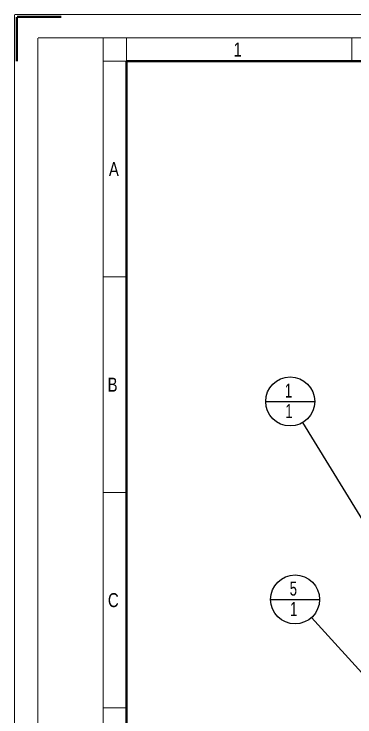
# Model space of a CAD drawing. Header units: millimetres. Extents: x 0 to 420, y 0 to 297.
# Drawn here: x -0.1 to 72.9, y 146.6 to 297.1 of the extents above; entities that cross this region are included whole.
import ezdxf

# ---------------------------------------------------------------- set-up
doc = ezdxf.new("R2010")
doc.units = ezdxf.units.MM
doc.header["$LTSCALE"] = 23.1
doc.layers.get('0').update_dxf_attribs({"linetype": 'CONTINUOUS'})
doc.styles.get("Standard").update_dxf_attribs({"font": 'txt', "width": 0.8})
doc.styles.add('TEXTSTYLE_4', font='txt', dxfattribs={"width": 0.7})
doc.dimstyles.get("Standard").update_dxf_attribs({"dimtxt": 3, "dimasz": 3, "dimexe": 2, "dimexo": 2, "dimtad": 1, "dimdsep": 46, "dimtxsty": 'STANDARD', "dimblk": '_FILLED', "dimblk1": '_FILLED', "dimblk2": '_FILLED', "dimcen": 0.09, "dimadec": 0, "dimazin": 0, "dimtol": 1, "dimtp": 0.01, "dimtm": 0.01, "dimtfac": 1, "dimtofl": 0, "dimtmove": 0, "dimatfit": 3, "dimldrblk": '_FILLED', "dimfxl": 1, "dimtolj": 1, "dimarcsym": 0})

# ---------------------------------------------------------------- blocks, each defined once
blk = doc.blocks.new('_FILLED')
at = {"color": 0, "linetype": 'BYBLOCK'}
blk.add_solid([(0, 0), (-1, 0.167), (-1, -0.167)], dxfattribs=at)
blk = doc.blocks.new('BOM BALLOON 30_BL9', base_point=(60.08, 171.73))
at = {"color": 2, "linetype": 'CONTINUOUS'}
blk.add_line((54.83, 171.73), (65.33, 171.73), dxfattribs=at)
blk.add_circle((60.08, 171.73), 5.25, dxfattribs=at)
at = {"color": 2, "linetype": 'CONTINUOUS', "style": 'TEXTSTYLE_4', "width": 0.7}
for s, p in [('5', (58.94, 172.54)), ('1', (59.02, 168.16))]:
    blk.add_text(s, height=3, dxfattribs=at).set_placement(p)
blk = doc.blocks.new('BOM BALLOON 36_BL11', base_point=(59.04, 214.13))
at = {"color": 2, "linetype": 'CONTINUOUS'}
blk.add_line((53.79, 214.13), (64.29, 214.13), dxfattribs=at)
blk.add_circle((59.04, 214.13), 5.25, dxfattribs=at)
at = {"color": 2, "linetype": 'CONTINUOUS', "style": 'TEXTSTYLE_4', "width": 0.7}
for p in [(57.9, 214.94), (57.99, 210.55)]:
    blk.add_text('1', height=3, dxfattribs=at).set_placement(p)

msp = doc.modelspace()

# ---------------------------------------------------------------- linework, layer by layer
at = {"color": 7, "linetype": 'CONTINUOUS'}
for points, const_width in [([(0, 297), (0, 0)], 0.199), ([(420, 297), (0, 297)], 0.199), ([(0.5, 287), (0.5, 296.5)], 0.5), ([(0.5, 296.5), (10, 296.5)], 0.5), ([(5, 292), (5, 5)], 0.199), ([(415, 292), (5, 292)], 0.199), ([(19, 292), (19, 5)], 0.199), ([(24, 287), (24, 292)], 0.199), ([(72.25, 287), (72.25, 292)], 0.199), ([(24, 287), (19, 287)], 0.199), ([(24, 287), (24, 10)], 0.499), ([(410, 287), (24, 287)], 0.499), ([(24, 240.8), (19, 240.8)], 0.199), ([(24, 194.65), (19, 194.65)], 0.199), ([(24, 148.5), (19, 148.5)], 0.199)]:
    msp.add_lwpolyline(points, dxfattribs=dict(at, const_width=const_width))

# ---------------------------------------------------------------- block references
at = {"color": 2, "linetype": 'CONTINUOUS'}
for name, p in [('BOM BALLOON 36_BL11', (59.04, 214.13)), ('BOM BALLOON 30_BL9', (60.08, 171.73))]:
    msp.add_blockref(name, p, dxfattribs=at)

# ---------------------------------------------------------------- texts
at = {"color": 7, "linetype": 'CONTINUOUS', "char_height": 3, "width": 2.4, "attachment_point": 1, "line_spacing_factor": 0.9}
for s, insert in [('1', (46.91, 291)), ('A', (20.21, 265.38)), ('B', (19.93, 219.22)), ('C', (20, 173.07))]:
    msp.add_mtext(s, dxfattribs=dict(at, insert=insert))

# ---------------------------------------------------------------- leaders
at = {"color": 2, "linetype": 'CONTINUOUS'}
for points in [[(80.72, 178.66), (61.78, 209.65)], [(101.34, 126.23), (63.6, 167.84)]]:
    msp.add_leader(points, dimstyle='STANDARD', override={"dimtad": 0, "dimldrblk": 'DOT'}, dxfattribs=at)

doc.saveas('drawing.dxf')
